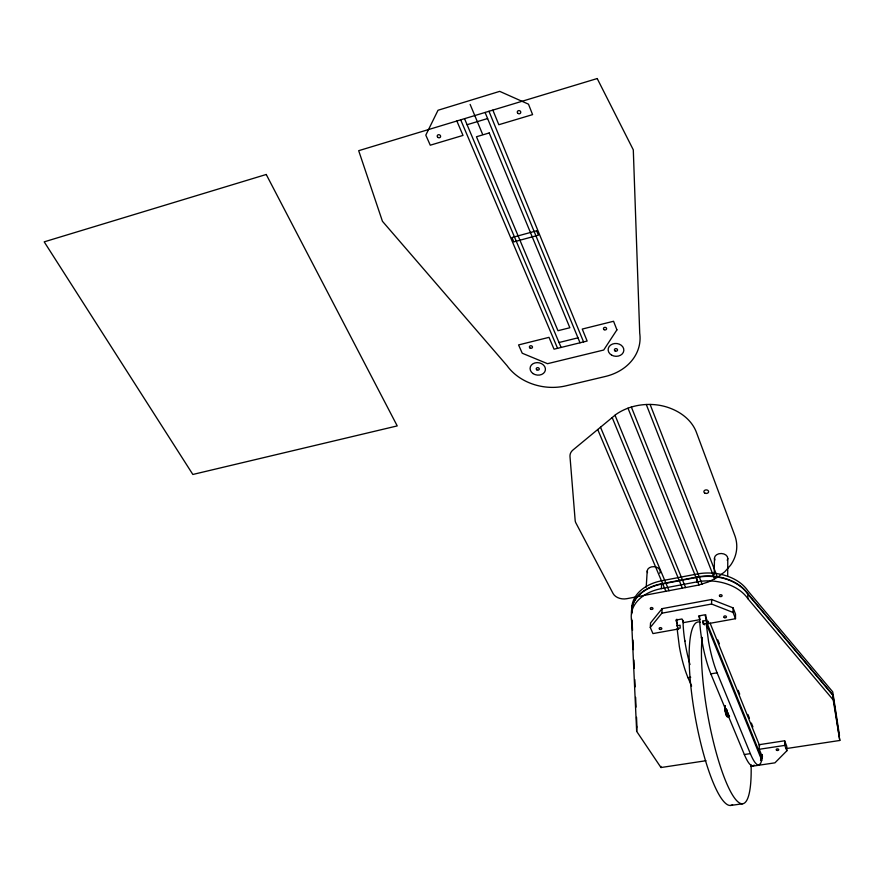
<?xml version="1.0" encoding="UTF-8"?>
<svg xmlns="http://www.w3.org/2000/svg" width="884" height="884" viewBox="0 0 884 884"><rect width="100%" height="100%" fill="white"/><g stroke="black" fill="none" stroke-linecap="round" stroke-linejoin="round"><path stroke-width="1.33" d="M677.365 623.839L675.796 620.104L681.984 618.977L683.509 622.623L700.051 619.618L698.559 615.96L704.802 614.822L708.36 623.607L735.51 618.712L735.51 614.137L733.079 607.872L711.653 599.474L662.105 608.645L650.536 622.944L650.281 627.474L652.956 633.585L678.15 629.043M735.51 618.712L733.068 612.446L733.079 607.872M727.687 576.191L727.786 558.423M714.217 574.633L714.46 558.246M733.068 612.446L711.576 604.037L711.653 599.474M708.36 623.607L708.404 621.319M676.868 619.176L676.956 625.761L678.569 629.563M725.753 709.664L726.217 709.233M786.207 748.582L839.8 740.472L833.225 699.929L747.886 598.7A43.25 30.332 1.9 0 0 696.747 581.915L696.868 577.407L661.597 584.114A42.686 29.957 3.1 0 0 631.574 613.187M705.951 760.726L660.967 767.533L661.022 766.395M650.281 627.474L661.884 613.187L662.105 608.645M660.967 767.533L636.657 731.355L631.541 620.093A42.819 29.968 3.1 0 1 661.365 588.622L661.597 584.114M727.278 712.935L726.305 710.36M636.657 731.355L636.911 727.123M646.215 587.186L647.199 571.053M631.541 620.093L631.629 618.966M726.858 712.659L725.753 709.852M762.45 756.107L762.074 758.792L760.616 759.013M706.172 623.408L761.765 760.262L760.627 763.367L759.058 764.859A50.598 9.536 79.7 0 1 750.35 753.621L717.101 672.801A42.355 8.497 79.3 0 1 708.526 641.331L706.172 623.408L703.045 623.971L702.846 621.076L705.973 620.513L762.074 758.792M762.284 754.505L762.317 756.803L759.268 749.278L759.201 744.682L784.638 740.781L786.727 746.162L786.87 750.781L774.925 762.837L750.582 766.461M717.51 577.307L724.814 571.738L730.504 565.296A57.173 41.758 2.4 0 0 734.737 535.339L696.393 432.309A48.211 37.371 2.9 0 0 670.857 408.485C653.42 401.458 631.309 403.656 615.96 414.441L572.954 450.011A11.846 9.116 6.2 0 0 569.992 456.52L575.153 520.389A11.437 8.486 6 0 0 575.816 522.798L613.098 593.551A11.039 7.857 4.7 0 0 626.712 598.711L698.537 585.086L708.581 581.871L717.51 577.307L650.105 404.441M467.083 124.721L487.603 118.544M559.019 342.517L577.97 337.832M661.365 588.622L696.747 581.915M661.884 613.187L711.576 604.037M676.956 625.761L680.05 625.198L680.216 628.082L677.111 628.646L679.343 646.48A42.089 9.171 79.4 0 0 688.017 677.741L691.608 686.083M688.017 677.741L690.724 677.277M699.564 615.783A42.299 8.641 79.3 0 0 710.835 673.873L717.101 672.801M759.268 749.278L784.771 745.4L786.87 750.781M710.835 673.873L744.339 754.527L750.35 753.621M760.483 760.45L761.765 760.262M730.681 805.457L742.715 803.755M696.868 577.407A43.117 30.321 1.8 0 1 747.842 594.159L832.949 695.321L833.225 699.929M456.862 120.998L463.006 135.418L430.265 145.197L425.801 135.119L438.022 110.257L499.714 91.361L528.488 104.179L532.588 114.622L498.819 124.721L492.852 110.113M460.697 119.837L557.572 348.318M597.728 429.525L665.873 591.33M464.531 118.677L561.108 347.445M600.512 427.215L669.066 590.722M470.133 104.4L482.531 134.147M612.192 417.557L682.393 588.203M485.095 112.456L580.014 342.793M615.021 415.226L685.608 587.595M488.974 111.285L583.573 341.92M702.846 621.076L704.393 624.877M710.062 623.032L759.654 745.809M627.994 408.176L699.001 584.976M717.83 639.939L719.388 643.773M738.173 690.349L739.709 694.15M747.908 714.471L749.444 718.272M751.367 723.057L752.914 726.902M631.353 407.016L702.139 584.125M646.281 404.474L714.659 578.976M726.814 710.272L727.09 711.753M725.576 712.007L725.322 710.747M726.571 710.239L726.869 712.36M701.553 638.292L701.421 637.43M684.879 641.254L684.746 640.392M839.48 735.477L832.739 691.885L747.82 590.766A43.029 30.321 1.8 0 0 696.957 574.036L661.762 580.755A42.598 29.957 3 0 0 632.093 612.236M839.8 740.472L832.916 694.934L747.842 593.772A43.106 30.321 1.8 0 0 696.879 577.031L661.608 583.749A42.675 29.957 3.1 0 0 631.706 614.004M705.973 620.513L705.786 614.8M632.082 620.535L632.535 630.358M632.977 640.049L633.408 649.63M633.927 660.016L634.27 668.47M634.822 679.63L635.11 686.89M635.629 697.354L636.027 707.123M636.535 717.3L636.933 726.836M784.638 740.781L784.771 745.4M747.842 594.159L747.886 598.7M728.869 715.156A5.956 1.193 79.8 0 1 728.714 714.791M729.057 716.526A5.956 1.193 79.8 0 1 726.504 710.084M729.565 716.449A5.956 1.193 79.8 0 1 727.609 712.968M727.013 709.996A5.956 1.193 79.8 0 0 727.101 710.592A4.199 0.851 79.8 0 0 727.024 710.239A4.199 0.84 79.8 0 0 727.123 711.554M727.93 714.968A4.199 0.851 79.8 0 1 726.383 710.36M727.941 714.206A4.199 0.84 79.8 0 1 727.521 713.112M728.339 715.764A5.956 1.204 79.8 0 1 726.305 713.996A5.956 1.204 79.8 0 1 725.344 705.786M728.847 715.686A5.956 1.193 79.8 0 1 727.322 715.377A5.956 1.193 79.8 0 1 725.797 708.504M727.41 713.012A4.199 0.851 79.8 0 1 726.14 713.786A4.199 0.851 79.8 0 1 725.322 707.2M727.919 712.935A4.199 0.851 79.8 0 1 726.979 714.46A4.199 0.851 79.8 0 1 725.698 708.614M727.775 712.836A5.945 1.204 79.8 0 1 726.305 715.521A5.945 1.204 79.8 0 1 724.836 705.863M726.67 715.156A4.199 0.851 79.8 0 1 726.217 715.034M714.902 559.992A6.663 4.818 1 0 1 721.289 553.506A6.663 4.818 1 0 1 727.234 560.312M647.486 572.578A6.542 4.707 3.5 0 1 653.994 566.666A6.542 4.707 3.5 0 1 659.773 573.307M751.102 764.859A93.406 18.84 79.8 0 1 724.195 777.301A93.406 18.84 79.8 0 1 702.194 637.408M732.593 804.683A93.163 19.448 79.8 0 1 695.067 716.106A93.163 19.448 79.8 0 1 700.327 622.248M689.995 664.558A42.145 9.028 79.3 0 1 683.023 620.336M754.151 765.058A50.543 9.702 79.7 0 1 744.339 754.527M616.921 329.854L603.717 350.02L547.528 363.689L522.245 353.235L518.565 344.926L549.008 337.345L554.047 349.18L587.142 341.036L582.258 329.058L613.562 321.268L616.921 329.854M266.239 174.48L44.2 241.851L192.845 474.465L397.225 425.911L266.239 174.48M597.208 78.543L358.683 150.689L382.441 221.287L507.062 365.689A50.023 40.797 8.1 0 0 565.959 385.833L605.363 376.474A50.51 41.471 5.7 0 0 639.718 333.169L633.298 149.849L597.208 78.543M489.228 132.954L476.465 136.755L557.97 330.715L569.86 327.743L489.228 132.954M536.621 230.801L511.969 237.531L513.814 241.885L538.422 235.188L536.621 230.801M659.729 629.286A1.337 0.928 3.6 0 0 661.818 628.668A1.337 0.928 3.6 0 0 659.917 627.684A1.337 0.928 3.6 0 0 659.729 629.286M724.294 617.607A1.359 0.95 1.4 0 0 726.449 616.977A1.359 0.95 1.4 0 0 724.548 615.982A1.359 0.95 1.4 0 0 724.294 617.607M776.804 750.372A1.271 0.807 1.1 0 0 778.738 749.731A1.271 0.807 1.1 0 0 776.87 748.969A1.271 0.807 1.1 0 0 776.804 750.372M719.941 596.435A1.37 0.972 1.3 0 0 722.106 595.772A1.37 0.972 1.3 0 0 720.195 594.766A1.37 0.972 1.3 0 0 719.941 596.435M650.878 609.242A1.337 0.939 3.8 0 0 652.978 608.601A1.337 0.939 3.8 0 0 651.055 607.617A1.337 0.939 3.8 0 0 650.878 609.242M704.946 493.15A2.365 1.779 0.8 0 0 708.614 491.802A2.365 1.779 0.8 0 0 705.2 490.067A2.365 1.779 0.8 0 0 704.946 493.15M604.104 329.677A1.591 1.315 4.7 0 0 606.612 328.837A1.591 1.315 4.7 0 0 604.402 327.434A1.591 1.315 4.7 0 0 604.104 329.677M529.969 347.964A1.558 1.271 9.3 0 0 532.477 347.29A1.558 1.271 9.3 0 0 530.367 345.799A1.558 1.271 9.3 0 0 529.969 347.964M615.043 350.926A1.569 1.282 4.1 0 0 617.54 350.097A1.569 1.282 4.1 0 0 615.352 348.716A1.569 1.282 4.1 0 0 615.043 350.926M536.787 369.821A1.547 1.249 8.7 0 0 539.273 369.169A1.547 1.249 8.7 0 0 537.185 367.711A1.547 1.249 8.7 0 0 536.787 369.821M533.074 373.589A7.713 6.221 8.7 0 0 545.373 370.109A7.713 6.221 8.7 0 0 534.82 362.959A7.713 6.221 8.7 0 0 533.074 373.589M611.617 355.125A7.868 6.42 4.1 0 0 623.828 350.495A7.868 6.42 4.1 0 0 612.501 344.053A7.868 6.42 4.1 0 0 611.617 355.125M437.558 137.075A1.735 1.536 22.2 0 0 440.486 136.954A1.735 1.536 22.2 0 0 438.696 134.677A1.735 1.536 22.2 0 0 437.558 137.075M517.77 113.24A1.746 1.591 15.5 0 0 520.698 112.71A1.746 1.591 15.5 0 0 518.621 110.61A1.746 1.591 15.5 0 0 517.77 113.24"/></g></svg>
